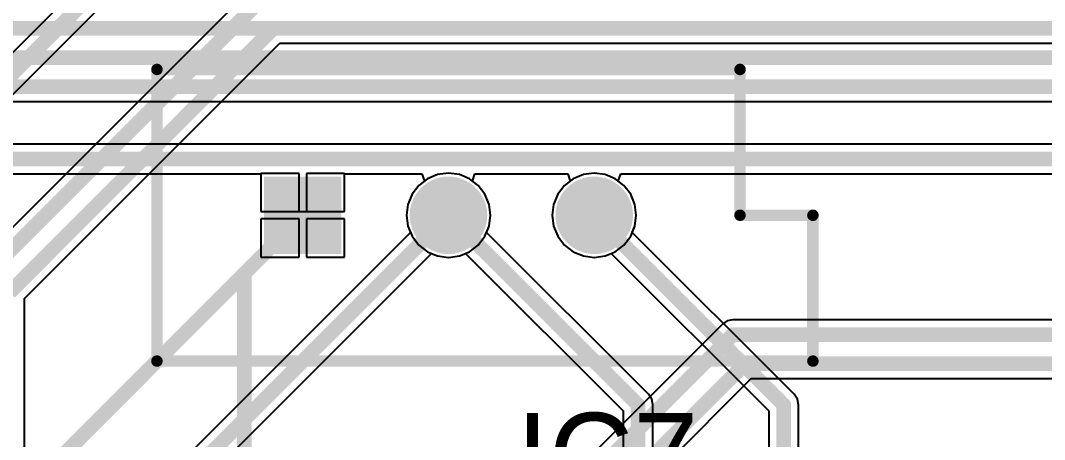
# Model space of a CAD drawing. Header units: millimetres. Extents: x 2.5 to 14.5, y 1.2 to 4.8.
# Drawn here: x 4.856 to 5.559, y 3.453 to 3.74 of the extents above; entities that cross this region are included whole.
import ezdxf

# ---------------------------------------------------------------- set-up
doc = ezdxf.new("R2010")
doc.units = ezdxf.units.MM
doc.header["$MEASUREMENT"] = 0
for name, color, linetype in [('BottomLayer', 5, 'Continuous'), ('BottomSolder', 6, 'Continuous'), ('ConnectLayer', 7, 'Continuous'), ('MultiLayer', 9, 'Continuous'), ('PadHoleLayer', 156, 'Continuous'), ('TopLayer', 1, 'Continuous'), ('TopOverlay', 2, 'Continuous'), ('TopSolder', 216, 'Continuous')]:
    doc.layers.add(name, color=color, linetype=linetype)

# ---------------------------------------------------------------- blocks, each defined once
blk = doc.blocks.new('VR5_9')
at = {"layer": 'BottomLayer', "const_width": 0.02362}
for points in [[(-0.01181, 0, 1), (0.01181, 0, 1)], [(0.08819, 0, 1), (0.11181, 0, 1)]]:
    blk.add_lwpolyline(points, format="xyb", close=True, dxfattribs=at)
at = {"layer": 'BottomLayer'}
blk.add_solid([(-0.12362, -0.02362), (-0.07638, -0.02362), (-0.12362, 0.02362), (-0.07638, 0.02362)], dxfattribs=at)
at = {"layer": 'BottomSolder', "const_width": 0.02657}
for points in [[(-0.01329, 0, 1), (0.01329, 0, 1)], [(0.08671, 0, 1), (0.11329, 0, 1)]]:
    blk.add_lwpolyline(points, format="xyb", close=True, dxfattribs=at)
at = {"layer": 'BottomSolder'}
blk.add_solid([(-0.12657, -0.02658), (-0.07343, -0.02658), (-0.12657, 0.02657), (-0.07343, 0.02657)], dxfattribs=at)
at = {"layer": 'MultiLayer', "const_width": 0.02362}
for points in [[(-0.01181, 0, 1), (0.01181, 0, 1)], [(0.08819, 0, 1), (0.11181, 0, 1)]]:
    blk.add_lwpolyline(points, format="xyb", close=True, dxfattribs=at)
at = {"layer": 'MultiLayer'}
blk.add_solid([(-0.12362, -0.02362), (-0.07638, -0.02362), (-0.12362, 0.02362), (-0.07638, 0.02362)], dxfattribs=at)
at = {"layer": 'PadHoleLayer', "const_width": 0.01378}
for points in [[(-0.10689, 0, 1), (-0.09311, 0, 1)], [(-0.00689, 0, 1), (0.00689, 0, 1)], [(0.09311, 0, 1), (0.10689, 0, 1)]]:
    blk.add_lwpolyline(points, format="xyb", close=True, dxfattribs=at)
at = {"layer": 'TopLayer', "const_width": 0.02362}
for points in [[(-0.01181, 0, 1), (0.01181, 0, 1)], [(0.08819, 0, 1), (0.11181, 0, 1)]]:
    blk.add_lwpolyline(points, format="xyb", close=True, dxfattribs=at)
at = {"layer": 'TopLayer'}
blk.add_solid([(-0.12362, -0.02362), (-0.07638, -0.02362), (-0.12362, 0.02362), (-0.07638, 0.02362)], dxfattribs=at)
at = {"layer": 'TopOverlay', "const_width": 0.00787}
for points in [[(-0.2, 0.1), (0.2, 0.1)], [(-0.2, -0.1), (-0.2, 0.1)], [(0.2, 0), (0.2, 0.1)], [(0.2, 0), (0.25, 0)], [(0.25, -0.1), (0.25, 0)], [(-0.2, -0.1), (0.25, -0.1)]]:
    blk.add_lwpolyline(points, dxfattribs=at)
at = {"layer": 'TopOverlay', "const_width": 0.00394}
for points in [[(-0.20197, 0.1, 1), (-0.19803, 0.1, 1)], [(-0.20197, 0.1, 1), (-0.19803, 0.1, 1)], [(0.19803, 0.1, 1), (0.20197, 0.1, 1)], [(0.19803, 0.1, 1), (0.20197, 0.1, 1)], [(0.19803, 0, 1), (0.20197, 0, 1)], [(0.19803, 0, 1), (0.20197, 0, 1)], [(0.24803, 0, 1), (0.25197, 0, 1)], [(0.24803, 0, 1), (0.25197, 0, 1)], [(-0.20197, -0.1, 1), (-0.19803, -0.1, 1)], [(-0.20197, -0.1, 1), (-0.19803, -0.1, 1)], [(0.24803, -0.1, 1), (0.25197, -0.1, 1)], [(0.24803, -0.1, 1), (0.25197, -0.1, 1)]]:
    blk.add_lwpolyline(points, format="xyb", close=True, dxfattribs=at)
at = {"layer": 'TopSolder', "const_width": 0.02657}
for points in [[(-0.01329, 0, 1), (0.01329, 0, 1)], [(0.08671, 0, 1), (0.11329, 0, 1)]]:
    blk.add_lwpolyline(points, format="xyb", close=True, dxfattribs=at)
at = {"layer": 'TopSolder'}
blk.add_solid([(-0.12657, -0.02658), (-0.07343, -0.02658), (-0.12657, 0.02657), (-0.07343, 0.02657)], dxfattribs=at)

msp = doc.modelspace()

# ---------------------------------------------------------------- linework, layer by layer
at = {"layer": 'BottomLayer', "const_width": 0.01}
for points in [[(3.8, 3.735), (8.22657, 3.735)], [(3.76343, 3.715), (8.23485, 3.715)], [(3.475, 3.695), (8.24314, 3.695)], [(4.70047, 3.64547), (5.69607, 3.64547)], [(4.80815, 3.365), (5.05, 3.60685)], [(4.88815, 3.345), (5.15, 3.60685)], [(4.93862, 3.11847), (5.34515, 3.525)], [(5.34515, 3.525), (7.37558, 3.525)], [(4.97, 3.12157), (5.35343, 3.505)], [(5.35343, 3.505), (7.38387, 3.505)]]:
    msp.add_lwpolyline(points, dxfattribs=at)
at = {"layer": 'BottomLayer', "const_width": 0.005}
for points in [[(5.0475, 3.60685, 1), (5.0525, 3.60685, 1)], [(5.1475, 3.60685, 1), (5.1525, 3.60685, 1)], [(5.34265, 3.525, 1), (5.34765, 3.525, 1)], [(5.34265, 3.525, 1), (5.34765, 3.525, 1)], [(5.35093, 3.505, 1), (5.35593, 3.505, 1)], [(5.35093, 3.505, 1), (5.35593, 3.505, 1)]]:
    msp.add_lwpolyline(points, format="xyb", close=True, dxfattribs=at)
at = {"layer": 'ConnectLayer'}
for p, q in [((4.95179, 3.81921), (4.73679, 3.60421)), ((4.7542, 3.59278), (4.96322, 3.8018)), ((5.02451, 3.77221), (4.82176, 3.56946)), ((4.85916, 3.54974), (5.03422, 3.7248)), ((5.03422, 3.7248), (6.36047, 3.7248)), ((3.475, 3.6848), (7.5139, 3.6848)), ((5.69607, 3.65567), (4.70047, 3.65567)), ((4.7047, 3.63528), (5.02138, 3.63528)), ((5.0475, 3.63547), (5.02138, 3.63547)), ((5.02138, 3.63547), (5.02138, 3.60935)), ((5.02138, 3.63528), (5.02138, 3.60935)), ((5.0475, 3.60935), (5.0475, 3.63547)), ((5.07862, 3.63547), (5.0525, 3.63547)), ((5.0525, 3.63547), (5.0525, 3.60935)), ((5.07862, 3.60935), (5.07862, 3.63547)), ((5.07862, 3.60935), (5.07862, 3.63528)), ((5.07862, 3.63528), (5.13182, 3.63528)), ((5.13182, 3.63528), (5.13351, 3.63028)), ((5.14253, 3.63474), (5.13557, 3.63185)), ((5.15, 3.63572), (5.14253, 3.63474)), ((5.15747, 3.63474), (5.15, 3.63572)), ((5.16443, 3.63185), (5.15747, 3.63474)), ((5.16649, 3.63028), (5.16818, 3.63528)), ((5.16818, 3.63528), (5.23182, 3.63528)), ((5.23182, 3.63528), (5.23351, 3.63028)), ((5.24253, 3.63474), (5.23557, 3.63185)), ((5.25, 3.63572), (5.24253, 3.63474)), ((5.25747, 3.63474), (5.25, 3.63572)), ((5.26443, 3.63185), (5.25747, 3.63474)), ((5.26649, 3.63028), (5.26818, 3.63528)), ((5.26818, 3.63528), (5.69185, 3.63528)), ((5.12959, 3.62726), (5.125, 3.62128)), ((5.12959, 3.62726), (5.125, 3.62128)), ((5.13557, 3.63185), (5.12959, 3.62726)), ((5.13351, 3.63028), (5.12959, 3.62726)), ((5.17041, 3.62726), (5.16443, 3.63185)), ((5.17041, 3.62726), (5.16649, 3.63028)), ((5.175, 3.62128), (5.17041, 3.62726)), ((5.175, 3.62128), (5.17041, 3.62726)), ((5.22959, 3.62726), (5.225, 3.62128)), ((5.22959, 3.62726), (5.225, 3.62128)), ((5.23557, 3.63185), (5.22959, 3.62726)), ((5.23351, 3.63028), (5.22959, 3.62726)), ((5.27041, 3.62726), (5.26443, 3.63185)), ((5.27041, 3.62726), (5.26649, 3.63028)), ((5.275, 3.62128), (5.27041, 3.62726)), ((5.275, 3.62128), (5.27041, 3.62726)), ((5.125, 3.62128), (5.12211, 3.61432)), ((5.125, 3.62128), (5.12211, 3.61432)), ((5.17789, 3.61432), (5.175, 3.62128)), ((5.17789, 3.61432), (5.175, 3.62128)), ((5.225, 3.62128), (5.22211, 3.61432)), ((5.225, 3.62128), (5.22211, 3.61432)), ((5.27789, 3.61432), (5.275, 3.62128)), ((5.27789, 3.61432), (5.275, 3.62128)), ((5.12211, 3.61432), (5.12113, 3.60685)), ((5.12211, 3.61432), (5.12113, 3.60685)), ((5.17887, 3.60685), (5.17789, 3.61432)), ((5.17887, 3.60685), (5.17789, 3.61432)), ((5.22211, 3.61432), (5.22113, 3.60685)), ((5.22211, 3.61432), (5.22113, 3.60685)), ((5.27887, 3.60685), (5.27789, 3.61432)), ((5.27887, 3.60685), (5.27789, 3.61432)), ((5.02138, 3.60935), (5.07862, 3.60935)), ((5.02138, 3.60935), (5.0475, 3.60935)), ((5.0475, 3.60435), (5.02138, 3.60435)), ((5.02138, 3.60435), (5.02138, 3.57823)), ((5.0475, 3.60435), (5.02138, 3.60435)), ((5.02138, 3.60435), (5.02138, 3.57823)), ((5.0475, 3.57823), (5.0475, 3.60435)), ((5.0475, 3.57823), (5.0475, 3.60435)), ((5.0525, 3.60935), (5.07862, 3.60935)), ((5.07862, 3.60435), (5.0525, 3.60435)), ((5.0525, 3.60435), (5.0525, 3.57823)), ((5.07862, 3.60435), (5.0525, 3.60435)), ((5.0525, 3.60435), (5.0525, 3.57823)), ((5.07862, 3.57823), (5.07862, 3.60435)), ((5.07862, 3.57823), (5.07862, 3.60435)), ((5.12113, 3.60685), (5.12211, 3.59938)), ((5.12113, 3.60685), (5.12211, 3.59938)), ((5.17789, 3.59938), (5.17887, 3.60685)), ((5.17789, 3.59938), (5.17887, 3.60685)), ((5.22113, 3.60685), (5.22211, 3.59938)), ((5.22113, 3.60685), (5.22211, 3.59938)), ((5.27789, 3.59938), (5.27887, 3.60685)), ((5.27789, 3.59938), (5.27887, 3.60685)), ((5.12211, 3.59938), (5.12387, 3.59514)), ((5.12211, 3.59938), (5.125, 3.59242)), ((5.175, 3.59242), (5.17789, 3.59938)), ((5.17613, 3.59514), (5.17789, 3.59938)), ((5.22211, 3.59938), (5.225, 3.59242)), ((5.22211, 3.59938), (5.225, 3.59242)), ((5.275, 3.59242), (5.27789, 3.59938)), ((5.27613, 3.59514), (5.27789, 3.59938)), ((5.12387, 3.59514), (4.88393, 3.3552)), ((5.125, 3.59242), (5.12959, 3.58644)), ((5.17041, 3.58644), (5.175, 3.59242)), ((5.28721, 3.48406), (5.17613, 3.59514)), ((5.225, 3.59242), (5.22959, 3.58644)), ((5.225, 3.59242), (5.22959, 3.58644)), ((5.27041, 3.58644), (5.275, 3.59242)), ((5.38721, 3.48406), (5.27613, 3.59514)), ((5.12959, 3.58644), (5.13557, 3.58185)), ((5.16443, 3.58185), (5.17041, 3.58644)), ((5.22959, 3.58644), (5.23557, 3.58185)), ((5.22959, 3.58644), (5.23557, 3.58185)), ((5.26443, 3.58185), (5.27041, 3.58644)), ((4.89536, 3.33779), (5.13829, 3.58072)), ((5.02138, 3.57823), (5.0475, 3.57823)), ((5.02138, 3.57823), (5.0475, 3.57823)), ((5.0525, 3.57823), (5.07862, 3.57823)), ((5.0525, 3.57823), (5.07862, 3.57823)), ((5.13557, 3.58185), (5.14253, 3.57896)), ((5.13829, 3.58072), (5.14253, 3.57896)), ((5.14253, 3.57896), (5.15, 3.57798)), ((5.14253, 3.57896), (5.15, 3.57798)), ((5.15, 3.57798), (5.15747, 3.57896)), ((5.15, 3.57798), (5.15747, 3.57896)), ((5.15747, 3.57896), (5.16443, 3.58185)), ((5.15747, 3.57896), (5.16171, 3.58072)), ((5.16171, 3.58072), (5.2698, 3.47263)), ((5.23557, 3.58185), (5.24253, 3.57896)), ((5.23557, 3.58185), (5.24253, 3.57896)), ((5.24253, 3.57896), (5.25, 3.57798)), ((5.24253, 3.57896), (5.25, 3.57798)), ((5.25, 3.57798), (5.25747, 3.57896)), ((5.25, 3.57798), (5.25747, 3.57896)), ((5.25747, 3.57896), (5.26443, 3.58185)), ((5.25747, 3.57896), (5.26171, 3.58072)), ((5.26171, 3.58072), (5.3698, 3.47263)), ((4.85916, 3.19234), (4.85916, 3.54974)), ((5.34125, 3.53442), (5.33794, 3.53221)), ((5.34515, 3.5352), (5.34125, 3.53442)), ((7.37136, 3.5352), (5.34515, 3.5352)), ((5.33794, 3.53221), (4.93141, 3.12568)), ((4.9802, 3.11734), (5.35766, 3.4948)), ((5.35766, 3.4948), (7.38047, 3.4948)), ((5.28942, 3.48075), (5.28721, 3.48406)), ((5.2902, 3.47685), (5.28942, 3.48075)), ((5.38942, 3.48075), (5.38721, 3.48406)), ((5.3902, 3.47685), (5.38942, 3.48075)), ((5.2698, 3.47263), (5.2698, 3.37187)), ((5.2902, 3.37187), (5.2902, 3.47685)), ((5.3698, 3.47263), (5.3698, 3.37187)), ((5.3902, 3.37187), (5.3902, 3.47685))]:
    msp.add_line(p, q, dxfattribs=at)
at = {"layer": 'TopLayer', "const_width": 0.01}
for points in [[(4.744, 3.597), (4.959, 3.812)], [(4.82897, 3.56225), (5.03172, 3.765)], [(4.84897, 3.55397), (5.03, 3.735)], [(5.03, 3.735), (6.36387, 3.735)], [(5.01, 3.56685), (5.05, 3.60685)], [(5.15, 3.60685), (5.28, 3.47685)], [(5.25, 3.60685), (5.38, 3.47685)], [(5.01, 3.33819), (5.01, 3.56685)], [(5.28, 3.325), (5.28, 3.47685)], [(5.38, 3.325), (5.38, 3.47685)]]:
    msp.add_lwpolyline(points, dxfattribs=at)
at = {"layer": 'TopLayer', "const_width": 0.005}
for points in [[(5.0275, 3.735, 1), (5.0325, 3.735, 1)], [(5.0275, 3.735, 1), (5.0325, 3.735, 1)], [(5.0475, 3.60685, 1), (5.0525, 3.60685, 1)], [(5.1475, 3.60685, 1), (5.1525, 3.60685, 1)], [(5.2475, 3.60685, 1), (5.2525, 3.60685, 1)], [(5.0075, 3.56685, 1), (5.0125, 3.56685, 1)], [(5.0075, 3.56685, 1), (5.0125, 3.56685, 1)], [(5.2775, 3.47685, 1), (5.2825, 3.47685, 1)], [(5.2775, 3.47685, 1), (5.2825, 3.47685, 1)], [(5.3775, 3.47685, 1), (5.3825, 3.47685, 1)], [(5.3775, 3.47685, 1), (5.3825, 3.47685, 1)]]:
    msp.add_lwpolyline(points, format="xyb", close=True, dxfattribs=at)

# ---------------------------------------------------------------- block references
at = {"rotation": 360}
msp.add_blockref('VR5_9', (5.15, 3.60685), dxfattribs=at)

# ---------------------------------------------------------------- texts
at = {"layer": 'TopOverlay'}
msp.add_text('IC7', height=0.06, dxfattribs=at).set_placement((5.1965, 3.41135))

doc.saveas('drawing.dxf')
